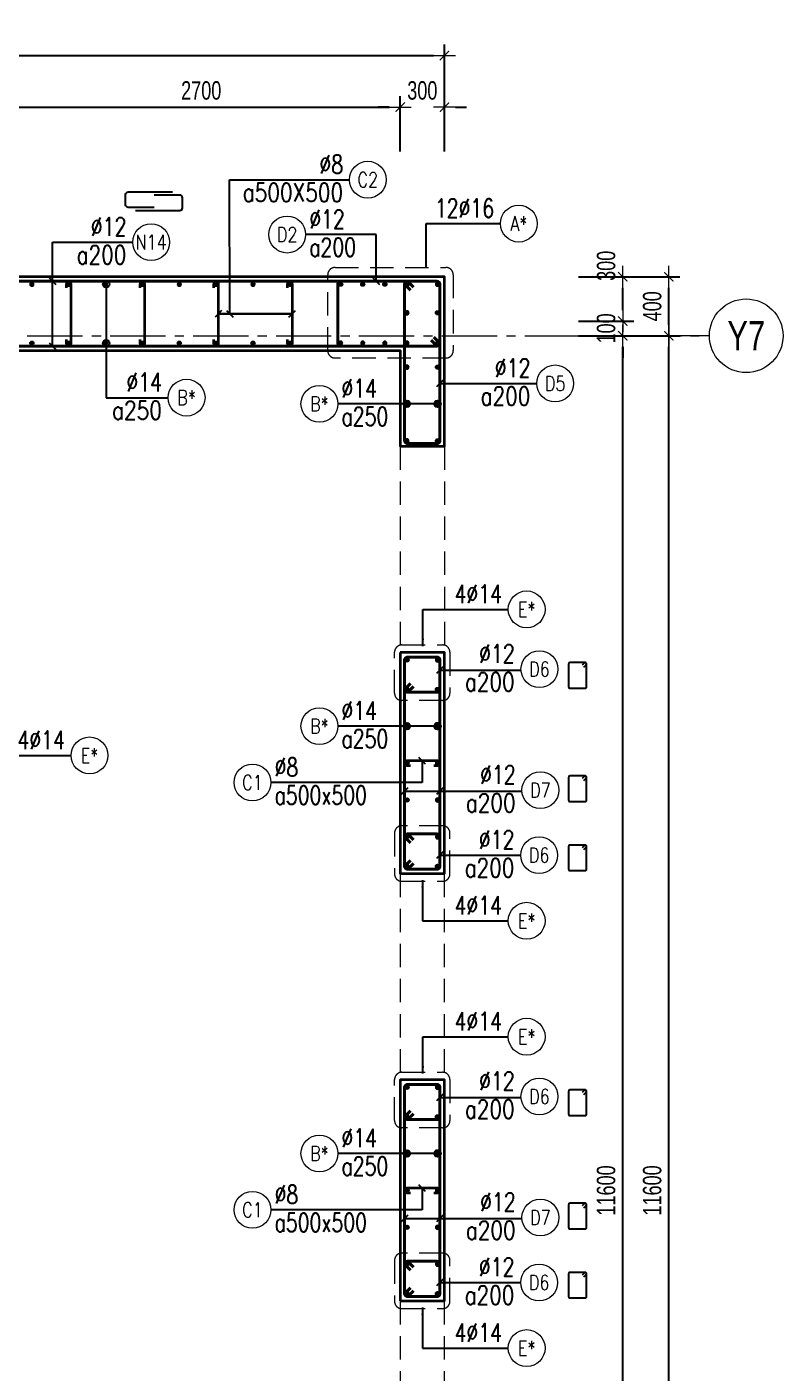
# Model space of a CAD drawing. Header units: millimetres. Extents: x 988833 to 1318015, y -9365 to 47591.
# Drawn here: x 1150008 to 1155138, y 37970 to 47106 of the extents above; entities that cross this region are included whole.
import ezdxf
from ezdxf.enums import TextEntityAlignment as Align

# ---------------------------------------------------------------- set-up
doc = ezdxf.new("R2010")
doc.units = ezdxf.units.MM
doc.header["$MEASUREMENT"] = 0
doc.linetypes.add('HIDDEN2', pattern=[4.7625, 3.175, -1.5875])
doc.linetypes.add('OF_Grid_1$0$CENTER2', pattern=[1.125, 0.75, -0.125, 0.125, -0.125])
doc.layers.get('0').update_dxf_attribs({"lineweight": 20})
doc.layers.get('Defpoints').update_dxf_attribs({"color": 151, "lineweight": 9})
for name, color, linetype, lineweight in [('KC-LEADER', 153, 'Continuous', 18), ('KC-THEP', 6, 'Continuous', 40), ('NDC_S_BEAM', 3, 'HIDDEN2', 20), ('NDC_S_DIM', 1, 'Continuous', 15), ('NDC_S_HIDDEN', 8, 'HIDDEN2', 13), ('NDC_S_LEADER', 1, 'Continuous', 15), ('NDC_S_REBAR', 4, 'Continuous', 35), ('NDC_S_STIRRUP', 4, 'Continuous', 40), ('NDC_S_VN TEXT', 7, 'Continuous', 20), ('NDC_S_WALL', 6, 'Continuous', 35), ('OF_Grid_1$0$NDC_S_AXIS', 5, 'OF_Grid_1$0$CENTER2', 13), ('OF_Grid_1$0$NDC_S_SYMBOL', 1, 'Continuous', 15), ('OF_Grid_1$0$NDC_S_TEXT SYMBOL', 7, 'Continuous', 20)]:
    doc.layers.add(name, color=color, linetype=linetype, lineweight=lineweight)
doc.layers.add('Leader', color=6, linetype='Continuous')
doc.layers.add('Ligature', color=1, linetype='Continuous')
doc.styles.add('NDC_ARIAL', font='arial.ttf', dxfattribs={"width": 0.85})
doc.styles.add('NDC_DIM', font='', dxfattribs={"width": 0.75})
doc.styles.add('NDC_EN TXT', font='romans.shx', dxfattribs={"width": 0.8})
doc.styles.add('OF_Grid_1$0$NDC_ANNO', font='', dxfattribs={"width": 0.8})
doc.styles.get('NDC_DIM').set_extended_font_data('Dotum')
doc.styles.get('OF_Grid_1$0$NDC_ANNO').set_extended_font_data('Dotum')
doc.dimstyles.new('NDC_1-50', dxfattribs={"dimscale": 50, "dimtxt": 2.5, "dimasz": 1, "dimexe": 1.5, "dimexo": 0, "dimgap": 0.8, "dimtad": 1, "dimdec": 0, "dimdsep": 46, "dimtxsty": 'NDC_ARIAL', "dimblk": 'DIMMARK', "dimcen": 49999.938995, "dimdle": 1.5, "dimclrd": 1, "dimclre": 1, "dimclrt": 3, "dimadec": 0, "dimazin": 0, "dimtfac": 1, "dimtdec": 0, "dimtix": 1, "dimtmove": 2, "dimatfit": 3, "dimfxl": 1, "dimarcsym": 0})
doc.dimstyles.new('NDC_dim_25', dxfattribs={"dimscale": 25, "dimtxt": 2.5, "dimasz": 1.5, "dimexe": 1.5, "dimexo": 2.5, "dimgap": 1, "dimtad": 1, "dimdec": 0, "dimzin": 0, "dimdsep": 46, "dimtxsty": 'NDC_DIM', "dimblk": 'DIMMARK', "dimcen": 0.09, "dimdle": 1.2, "dimclrd": 1, "dimclre": 1, "dimclrt": 3, "dimadec": 0, "dimazin": 0, "dimtfac": 1, "dimtdec": 0, "dimtix": 1, "dimtofl": 0, "dimtmove": 0, "dimatfit": 3, "dimfxl": 6, "dimfxlon": 1, "dimtolj": 1, "dimtzin": 0, "dimarcsym": 0})
doc.dimstyles.new('NDC_dim_30', dxfattribs={"dimscale": 30, "dimtxt": 2.5, "dimasz": 1.5, "dimexe": 1.5, "dimexo": 2.5, "dimgap": 1, "dimtad": 1, "dimdec": 0, "dimzin": 0, "dimdsep": 46, "dimtxsty": 'NDC_DIM', "dimblk": 'DIMMARK', "dimcen": 0.09, "dimdle": 1.2, "dimclrd": 1, "dimclre": 1, "dimclrt": 3, "dimadec": 0, "dimazin": 0, "dimtfac": 1, "dimtdec": 0, "dimtix": 1, "dimtofl": 0, "dimtmove": 0, "dimatfit": 3, "dimfxl": 6, "dimfxlon": 1, "dimtolj": 1, "dimtzin": 0, "dimarcsym": 0})
doc.dimstyles.new('NDC_dim_50', dxfattribs={"dimscale": 50, "dimtxt": 2.5, "dimasz": 1.5, "dimexe": 1.5, "dimexo": 2.5, "dimgap": 1, "dimtad": 1, "dimdec": 0, "dimzin": 0, "dimdsep": 46, "dimtxsty": 'NDC_DIM', "dimblk": 'DIMMARK', "dimcen": 0.09, "dimdle": 1.2, "dimclrd": 1, "dimclre": 1, "dimclrt": 3, "dimadec": 0, "dimazin": 0, "dimtfac": 1, "dimtdec": 0, "dimtix": 1, "dimtofl": 0, "dimtmove": 0, "dimatfit": 3, "dimfxl": 6, "dimfxlon": 1, "dimtolj": 1, "dimtzin": 0, "dimarcsym": 0})

# ---------------------------------------------------------------- blocks, each defined once
blk = doc.blocks.new('DIMMARK')
at = {"layer": 'NDC_S_DIM', "color": 1}
blk.add_line((-1.5, 0), (1, 0), dxfattribs=at)
at = {"layer": 'NDC_S_DIM', "color": 2, "const_width": 0.1}
blk.add_lwpolyline([(-0.42, -0.42), (0.42, 0.42)], dxfattribs=at)
blk = doc.blocks.new('*U9')
blk.add_circle((2.5, 0), 2.5)
at = {"layer": 'NDC_S_VN TEXT', "color": 3, "style": 'NDC_EN TXT', "width": 0.75}
blk.add_attdef('DK2', text='', height=2.5, dxfattribs=at).set_placement((-0.85, 0.85), align=Align.RIGHT)
at = {"layer": 'NDC_S_VN TEXT', "color": 7, "style": 'NDC_EN TXT', "width": 0.8}
blk.add_attdef('SH3', text='', height=2, dxfattribs=at).set_placement((2.5, 0), align=Align.MIDDLE)
blk = doc.blocks.new('THEP')
at = {"layer": 'KC-LEADER', "color": 6}
blk.add_circle((0, 0), 14, dxfattribs=at)
at = {"layer": 'KC-THEP'}
for p, q in [((-14, 0), (14, 0)), ((9.9, 9.9), (-9.9, -9.9)), ((-9.9, 9.9), (9.9, -9.9)), ((0, 14), (0, -14))]:
    blk.add_line(p, q, dxfattribs=at)
blk = doc.blocks.new('*U10')
blk.add_circle((2.5, 0), 2.5)
at = {"layer": 'NDC_S_VN TEXT', "color": 3, "style": 'NDC_EN TXT'}
for tag, width, p in [('DK2', 0.75, (-0.85, 0.85)), ('KC2', 0.8, (-0.85, -2.97))]:
    blk.add_attdef(tag, text='', height=2.5, dxfattribs=dict(at, width=width)).set_placement(p, align=Align.RIGHT)
at = {"layer": 'NDC_S_VN TEXT', "color": 7, "style": 'NDC_EN TXT', "width": 0.8}
blk.add_attdef('SH3', text='', height=2, dxfattribs=at).set_placement((2.5, 0), align=Align.MIDDLE)
blk = doc.blocks.new('*U666')
at = {"layer": 'KC-THEP', "xscale": -1, "rotation": 170.331435563619}
blk.add_blockref('THEP', (0, 200), dxfattribs=at)
at = {"layer": 'KC-THEP', "rotation": 9.668564436380946}
blk.add_blockref('THEP', (0, -200), dxfattribs=at)
blk = doc.blocks.new('*U665')
at = {"layer": 'NDC_S_HIDDEN', "color": 0, "linetype": 'ByBlock', "lineweight": -2, "transparency": 16777216}
for p in [(0, 0), (250, 0), (500, 0), (750, 0), (1000, 0), (1250, 0), (1500, 0), (1750, 0)]:
    blk.add_blockref('*U666', p, dxfattribs=at)
blk = doc.blocks.new('*U668')
at = {"layer": 'NDC_S_REBAR'}
blk.add_lwpolyline([(-15, 175), (-15, 200, -1), (15, 200), (15, -200, -1), (-15, -200), (-15, -175)], format="xyb", dxfattribs=at)
blk = doc.blocks.new('*U667')
at = {"layer": 'NDC_S_HIDDEN', "color": 0, "linetype": 'ByBlock', "lineweight": -2, "transparency": 16777216}
for p in [(0, 0), (500, 0), (1000, 0), (1500, 0)]:
    blk.add_blockref('*U668', p, dxfattribs=at)
blk = doc.blocks.new('*U11')
blk.add_circle((-2.5, 0), 2.5)
at = {"layer": 'NDC_S_VN TEXT', "color": 3, "style": 'NDC_EN TXT', "width": 0.75}
for tag, p in [('DK1', (0.5, 0.85)), ('KC1', (0.5, -2.97))]:
    blk.add_attdef(tag, p, '', height=2.5, dxfattribs=at)
at = {"layer": 'NDC_S_VN TEXT', "color": 7, "style": 'NDC_EN TXT', "width": 0.8}
blk.add_attdef('SH2', text='', height=2, dxfattribs=at).set_placement((-2.5, 0), align=Align.MIDDLE)
blk = doc.blocks.new('A$C72321851')
at = {"layer": 'Ligature'}
for points in [[(-60.9, -129.3), (-60.9, 170.9, -0.414214), (-43.3, 188.5), (25.8, 188.5, -0.414214), (43.4, 170.9), (43.4, -4.3)], [(-39.7, -4.3), (-39.7, -179.5, 0.414214), (-22.1, -197.1), (47, -197.1, 0.414214), (64.6, -179.5), (64.6, 120.7)]]:
    blk.add_lwpolyline(points, format="xyb", dxfattribs=at)
blk = doc.blocks.new('*D710')
at = {"layer": 'Defpoints', "color": 0, "ltscale": 200, "transparency": 16777216}
for p in [(1152840.5, 46911), (1146040.3, 44788), (1152840.5, 44158.3)]:
    blk.add_point(p, dxfattribs=at)
at = {"layer": 'NDC_S_DIM', "color": 1, "lineweight": -2, "ltscale": 200, "transparency": 16777216}
for p, q in [((1146040.3, 46611), (1146040.3, 46986)), ((1152840.5, 46611), (1152840.5, 46986)), ((1146115.3, 46911), (1152765.5, 46911))]:
    blk.add_line(p, q, dxfattribs=at)
at = {"layer": 'NDC_S_DIM', "color": 1, "lineweight": -2, "ltscale": 200, "transparency": 16777216, "xscale": 75, "yscale": 75, "zscale": 75, "rotation": 180}
blk.add_blockref('DIMMARK', (1146040.3, 46911), dxfattribs=at)
at = {"layer": 'NDC_S_DIM', "color": 1, "lineweight": -2, "ltscale": 200, "transparency": 16777216, "xscale": 75, "yscale": 75, "zscale": 75}
blk.add_blockref('DIMMARK', (1152840.5, 46911), dxfattribs=at)
at = {"layer": 'NDC_S_DIM', "color": 3, "ltscale": 200, "transparency": 16777216, "insert": (1149440.4, 47023.5), "char_height": 125, "attachment_point": 5, "style": 'NDC_DIM'}
blk.add_mtext('\\A1;6800', dxfattribs=at)
blk = doc.blocks.new('*D718')
at = {"layer": 'Defpoints', "color": 0, "transparency": 16777216}
for p in [(1152210.2, 45009.5), (1154050.2, 45009.5), (1152100.8, 33409.5)]:
    blk.add_point(p, dxfattribs=at)
at = {"layer": 'NDC_S_DIM', "color": 1, "lineweight": -2, "transparency": 16777216}
for p, q in [((1153750.2, 45009.5), (1154125.2, 45009.5)), ((1154050.2, 33484.5), (1154050.2, 44934.5)), ((1153750.2, 33409.5), (1154125.2, 33409.5))]:
    blk.add_line(p, q, dxfattribs=at)
at = {"layer": 'NDC_S_DIM', "color": 1, "lineweight": -2, "transparency": 16777216, "xscale": 75, "yscale": 75, "zscale": 75}
for p, rotation in [((1154050.2, 45009.5), 90), ((1154050.2, 33409.5), 270)]:
    blk.add_blockref('DIMMARK', p, dxfattribs=dict(at, rotation=rotation))
at = {"layer": 'NDC_S_DIM', "color": 3, "transparency": 16777216, "insert": (1153937.6, 39209.5), "char_height": 125, "attachment_point": 5, "rotation": 90, "style": 'NDC_DIM'}
blk.add_mtext('\\A1;11600', dxfattribs=at)
blk = doc.blocks.new('*D719')
at = {"layer": 'Defpoints', "color": 0, "ltscale": 200, "transparency": 16777216}
for p in [(1152539.5, 45109.5), (1154050.2, 45109.5), (1152210.2, 45009.5)]:
    blk.add_point(p, dxfattribs=at)
at = {"layer": 'NDC_S_DIM', "color": 1, "lineweight": -2, "ltscale": 200, "transparency": 16777216}
for p, q in [((1154050.2, 45184.5), (1154050.2, 45259.5)), ((1153750.2, 45109.5), (1154125.2, 45109.5)), ((1153750.2, 45009.5), (1154125.2, 45009.5)), ((1154050.2, 44934.5), (1154050.2, 44859.5))]:
    blk.add_line(p, q, dxfattribs=at)
at = {"layer": 'NDC_S_DIM', "color": 1, "lineweight": -2, "ltscale": 200, "transparency": 16777216, "xscale": 75, "yscale": 75, "zscale": 75}
for p, rotation in [((1154050.2, 45109.5), 270), ((1154050.2, 45009.5), 90)]:
    blk.add_blockref('DIMMARK', p, dxfattribs=dict(at, rotation=rotation))
at = {"layer": 'NDC_S_DIM', "color": 3, "ltscale": 200, "transparency": 16777216, "insert": (1153937.6, 45059.5), "char_height": 125, "attachment_point": 5, "rotation": 90, "style": 'NDC_DIM'}
blk.add_mtext('\\A1;100', dxfattribs=at)
blk = doc.blocks.new('*D720')
at = {"layer": 'Defpoints', "color": 0, "ltscale": 200, "transparency": 16777216}
for p in [(1152839.5, 45409.5), (1154050.2, 45409.5), (1152539.5, 45109.5)]:
    blk.add_point(p, dxfattribs=at)
at = {"layer": 'NDC_S_DIM', "color": 1, "lineweight": -2, "ltscale": 200, "transparency": 16777216}
for p, q in [((1153750.2, 45409.5), (1154125.2, 45409.5)), ((1154050.2, 45184.5), (1154050.2, 45334.5)), ((1153750.2, 45109.5), (1154125.2, 45109.5))]:
    blk.add_line(p, q, dxfattribs=at)
at = {"layer": 'NDC_S_DIM', "color": 1, "lineweight": -2, "ltscale": 200, "transparency": 16777216, "xscale": 75, "yscale": 75, "zscale": 75}
for p, rotation in [((1154050.2, 45409.5), 90), ((1154050.2, 45109.5), 270)]:
    blk.add_blockref('DIMMARK', p, dxfattribs=dict(at, rotation=rotation))
at = {"layer": 'NDC_S_DIM', "color": 3, "ltscale": 200, "transparency": 16777216, "insert": (1153937.6, 45484.5), "char_height": 125, "attachment_point": 5, "rotation": 90, "style": 'NDC_DIM'}
blk.add_mtext('\\A1;300', dxfattribs=at)
blk = doc.blocks.new('*D695')
at = {"layer": 'Defpoints', "color": 0, "ltscale": 200, "transparency": 16777216}
for p in [(1152725.6, 45009.5), (1154362.8, 45009.5), (1152725.5, 33409.7)]:
    blk.add_point(p, dxfattribs=at)
at = {"layer": 'NDC_S_DIM', "color": 1, "lineweight": -2, "ltscale": 200, "transparency": 16777216}
for p, q in [((1154062.8, 45009.5), (1154437.8, 45009.5)), ((1154362.8, 33484.7), (1154362.8, 44934.5)), ((1154062.8, 33409.7), (1154437.8, 33409.7))]:
    blk.add_line(p, q, dxfattribs=at)
at = {"layer": 'NDC_S_DIM', "color": 1, "lineweight": -2, "ltscale": 200, "transparency": 16777216, "xscale": 75, "yscale": 75, "zscale": 75}
for p, rotation in [((1154362.8, 45009.5), 90), ((1154362.8, 33409.7), 270)]:
    blk.add_blockref('DIMMARK', p, dxfattribs=dict(at, rotation=rotation))
at = {"layer": 'NDC_S_DIM', "color": 3, "ltscale": 200, "transparency": 16777216, "insert": (1154250.2, 39209.6), "char_height": 125, "attachment_point": 5, "rotation": 90, "style": 'NDC_DIM'}
blk.add_mtext('\\A1;11600', dxfattribs=at)
blk = doc.blocks.new('*D696')
at = {"layer": 'Defpoints', "color": 0, "ltscale": 200, "transparency": 16777216}
for p in [(1152839.5, 45409.5), (1154362.8, 45409.5), (1152725.6, 45009.5)]:
    blk.add_point(p, dxfattribs=at)
at = {"layer": 'NDC_S_DIM', "color": 1, "lineweight": -2, "ltscale": 200, "transparency": 16777216}
for p, q in [((1154062.8, 45409.5), (1154437.8, 45409.5)), ((1154362.8, 45084.5), (1154362.8, 45334.5)), ((1154062.8, 45009.5), (1154437.8, 45009.5))]:
    blk.add_line(p, q, dxfattribs=at)
at = {"layer": 'NDC_S_DIM', "color": 1, "lineweight": -2, "ltscale": 200, "transparency": 16777216, "xscale": 75, "yscale": 75, "zscale": 75}
for p, rotation in [((1154362.8, 45409.5), 90), ((1154362.8, 45009.5), 270)]:
    blk.add_blockref('DIMMARK', p, dxfattribs=dict(at, rotation=rotation))
at = {"layer": 'NDC_S_DIM', "color": 3, "ltscale": 200, "transparency": 16777216, "insert": (1154250.2, 45209.5), "char_height": 125, "attachment_point": 5, "rotation": 90, "style": 'NDC_DIM'}
blk.add_mtext('\\A1;400', dxfattribs=at)
blk = doc.blocks.new('*U57')
at = {"layer": 'OF_Grid_1$0$NDC_S_SYMBOL'}
blk.add_line((-5, 0), (-9, 0), dxfattribs=at)
blk.add_circle((0, 0), 5, dxfattribs=at)
at = {"layer": 'OF_Grid_1$0$NDC_S_TEXT SYMBOL', "color": 7, "style": 'OF_Grid_1$0$NDC_ANNO', "width": 0.8}
blk.add_attdef('GRID', text='', height=4, rotation=90, dxfattribs=at).set_placement((0, 0), align=Align.MIDDLE)
blk = doc.blocks.new('*D671')
at = {"layer": 'Defpoints', "color": 0, "ltscale": 200, "transparency": 16777216}
for p in [(1152540.3, 46561.2), (1149840.3, 44858.2), (1152540.3, 44723.5)]:
    blk.add_point(p, dxfattribs=at)
at = {"layer": 'NDC_S_DIM', "color": 1, "lineweight": -2, "ltscale": 200, "transparency": 16777216}
for p, q in [((1149840.3, 46261.2), (1149840.3, 46636.2)), ((1152540.3, 46261.2), (1152540.3, 46636.2)), ((1149915.3, 46561.2), (1152465.3, 46561.2))]:
    blk.add_line(p, q, dxfattribs=at)
at = {"layer": 'NDC_S_DIM', "color": 1, "lineweight": -2, "ltscale": 200, "transparency": 16777216, "xscale": 75, "yscale": 75, "zscale": 75, "rotation": 180}
blk.add_blockref('DIMMARK', (1149840.3, 46561.2), dxfattribs=at)
at = {"layer": 'NDC_S_DIM', "color": 1, "lineweight": -2, "ltscale": 200, "transparency": 16777216, "xscale": 75, "yscale": 75, "zscale": 75}
blk.add_blockref('DIMMARK', (1152540.3, 46561.2), dxfattribs=at)
at = {"layer": 'NDC_S_DIM', "color": 3, "ltscale": 200, "transparency": 16777216, "insert": (1151190.3, 46673.8), "char_height": 125, "attachment_point": 5, "style": 'NDC_DIM'}
blk.add_mtext('\\A1;2700', dxfattribs=at)
blk = doc.blocks.new('*D672')
at = {"layer": 'Defpoints', "color": 0, "ltscale": 200, "transparency": 16777216}
for p in [(1152840.3, 46561.2), (1152540.3, 44723.5), (1152840.3, 44723.5)]:
    blk.add_point(p, dxfattribs=at)
at = {"layer": 'NDC_S_DIM', "color": 1, "lineweight": -2, "ltscale": 200, "transparency": 16777216}
for p, q in [((1152540.3, 46261.2), (1152540.3, 46636.2)), ((1152840.3, 46261.2), (1152840.3, 46636.2)), ((1152465.3, 46561.2), (1152390.3, 46561.2)), ((1152915.3, 46561.2), (1152990.3, 46561.2))]:
    blk.add_line(p, q, dxfattribs=at)
at = {"layer": 'NDC_S_DIM', "color": 1, "lineweight": -2, "ltscale": 200, "transparency": 16777216, "xscale": 75, "yscale": 75, "zscale": 75}
blk.add_blockref('DIMMARK', (1152540.3, 46561.2), dxfattribs=at)
at = {"layer": 'NDC_S_DIM', "color": 1, "lineweight": -2, "ltscale": 200, "transparency": 16777216, "xscale": 75, "yscale": 75, "zscale": 75, "rotation": 180}
blk.add_blockref('DIMMARK', (1152840.3, 46561.2), dxfattribs=at)
at = {"layer": 'NDC_S_DIM', "color": 3, "ltscale": 200, "transparency": 16777216, "insert": (1152690.3, 46673.8), "char_height": 125, "attachment_point": 5, "style": 'NDC_DIM'}
blk.add_mtext('\\A1;300', dxfattribs=at)

msp = doc.modelspace()

# ---------------------------------------------------------------- linework, layer by layer
at = {"layer": 'Ligature'}
for points in [[(1153785.5, 42761.7), (1153801.5, 42777.6, 0.668179), (1153795.7, 42791.6), (1153691.1, 42791.6, 0.414214), (1153682.9, 42783.4), (1153682.9, 42626.3, 0.414214), (1153691.1, 42618.1), (1153795.7, 42618.1, 0.414214), (1153803.9, 42626.3), (1153803.9, 42783.4, 0.668179), (1153789.9, 42789.2), (1153774, 42773.2)], [(1153785.5, 41992.5), (1153801.4, 42008.5, 0.668179), (1153795.7, 42022.4), (1153691, 42022.4, 0.414214), (1153682.9, 42014.3), (1153682.9, 41857.2, 0.414214), (1153691, 41849), (1153795.7, 41849, 0.414214), (1153803.8, 41857.2), (1153803.8, 42014.3, 0.668179), (1153789.9, 42020), (1153773.9, 42004.1)], [(1153785.5, 41523.9), (1153801.4, 41539.9, 0.668179), (1153795.7, 41553.8), (1153691, 41553.8, 0.414214), (1153682.9, 41545.7), (1153682.9, 41388.6, 0.414214), (1153691, 41380.4), (1153795.7, 41380.4, 0.414214), (1153803.8, 41388.6), (1153803.8, 41545.7, 0.668179), (1153789.9, 41551.5), (1153773.9, 41535.5)], [(1153785.5, 39861.7), (1153801.5, 39877.6, 0.668179), (1153795.7, 39891.6), (1153691.1, 39891.6, 0.414214), (1153682.9, 39883.4), (1153682.9, 39726.3, 0.414214), (1153691.1, 39718.1), (1153795.7, 39718.1, 0.414214), (1153803.9, 39726.3), (1153803.9, 39883.4, 0.668179), (1153789.9, 39889.2), (1153774, 39873.2)], [(1153785.5, 39092.5), (1153801.4, 39108.5, 0.668179), (1153795.7, 39122.4), (1153691, 39122.4, 0.414214), (1153682.9, 39114.3), (1153682.9, 38957.2, 0.414214), (1153691, 38949), (1153795.7, 38949, 0.414214), (1153803.8, 38957.2), (1153803.8, 39114.3, 0.668179), (1153789.9, 39120), (1153773.9, 39104.1)], [(1153785.5, 38623.9), (1153801.4, 38639.9, 0.668179), (1153795.7, 38653.8), (1153691, 38653.8, 0.414214), (1153682.9, 38645.7), (1153682.9, 38488.6, 0.414214), (1153691, 38480.4), (1153795.7, 38480.4, 0.414214), (1153803.8, 38488.6), (1153803.8, 38645.7, 0.668179), (1153789.9, 38651.5), (1153773.9, 38635.5)]]:
    msp.add_lwpolyline(points, format="xyb", dxfattribs=at)
at = {"layer": 'NDC_S_BEAM', "ltscale": 50}
for p, q in [((1152540.3, 44259.5), (1152540.3, 42859.5)), ((1152840.3, 44259.5), (1152840.3, 42859.5)), ((1152539.5, 41359.5), (1152539.5, 39959.5)), ((1152839.5, 41359.5), (1152839.5, 39959.5)), ((1152539.5, 38459.5), (1152539.5, 37059.5)), ((1152839.5, 38459.5), (1152839.5, 37059.5))]:
    msp.add_line(p, q, dxfattribs=at)
at = {"layer": 'NDC_S_HIDDEN', "ltscale": 50}
for points in [[(1152098.2, 45472.9), (1152850.4, 45472.9, -0.414214), (1152900.4, 45422.9), (1152900.4, 44908.8, -0.414214), (1152850.4, 44858.8), (1152098.2, 44858.8, -0.414214), (1152048.2, 44908.8), (1152048.2, 45422.9, -0.414214)], [(1152551.8, 42911.5), (1152827.7, 42911.5, -0.414214), (1152877.7, 42861.5), (1152877.7, 42584, -0.414214), (1152827.7, 42534), (1152551.8, 42534, -0.414214), (1152501.8, 42584), (1152501.8, 42861.5, -0.414214)], [(1152551.8, 41307.4), (1152827.7, 41307.4, 0.414214), (1152877.7, 41357.4), (1152877.7, 41634.9, 0.414214), (1152827.7, 41684.9), (1152551.8, 41684.9, 0.414214), (1152501.8, 41634.9), (1152501.8, 41357.4, 0.414214)], [(1152551.8, 40011.5), (1152827.7, 40011.5, -0.414214), (1152877.7, 39961.5), (1152877.7, 39684, -0.414214), (1152827.7, 39634), (1152551.8, 39634, -0.414214), (1152501.8, 39684), (1152501.8, 39961.5, -0.414214)], [(1152551.8, 38407.4), (1152827.7, 38407.4, 0.414214), (1152877.7, 38457.4), (1152877.7, 38734.9, 0.414214), (1152827.7, 38784.9), (1152551.8, 38784.9, 0.414214), (1152501.8, 38734.9), (1152501.8, 38457.4, 0.414214)]]:
    msp.add_lwpolyline(points, format="xyb", close=True, dxfattribs=at)
at = {"layer": 'NDC_S_REBAR'}
for points in [[(1152768, 42094.5), (1152793, 42094.5, 1), (1152793, 42124.5), (1152586, 42124.5, 1), (1152586, 42094.5), (1152611, 42094.5)], [(1152768, 39194.5), (1152793, 39194.5, 1), (1152793, 39224.5), (1152586, 39224.5, 1), (1152586, 39194.5), (1152611, 39194.5)]]:
    msp.add_lwpolyline(points, format="xyb", dxfattribs=at)
at = {"layer": 'NDC_S_STIRRUP'}
for points in [[(1152749.5, 44979.5), (1152789.5, 44939.5, 0.414214), (1152809.5, 44959.5), (1152809.5, 45359.5, 0.414214), (1152789.5, 45379.5), (1148640.6, 45379.5, 0.414214), (1148620.6, 45359.5), (1148620.6, 44959.5, 0.414214), (1148640.6, 44939.5), (1152789.5, 44939.5, 0.414214), (1152809.5, 44959.5), (1152769.5, 44999.5)], [(1152749.5, 44979.5), (1152789.5, 44939.5, 0.414214), (1152809.5, 44959.5), (1152809.5, 45359.5, 0.414214), (1152789.5, 45379.5), (1152136, 45379.5, 0.414214), (1152116, 45359.5), (1152116, 44959.5, 0.414214), (1152136, 44939.5), (1152789.5, 44939.5, 0.414214), (1152809.5, 44959.5), (1152769.5, 44999.5)], [(1152609.5, 45319.5), (1152569.5, 45359.5, -0.414214), (1152589.5, 45379.5), (1152789.5, 45379.5, -0.414214), (1152809.5, 45359.5), (1152809.5, 44298.1, -0.414214), (1152789.5, 44278.1), (1152589.5, 44278.1, -0.414214), (1152569.5, 44298.1), (1152569.5, 45359.5, -0.414214), (1152589.5, 45379.5), (1152629.5, 45339.5)], [(1152609.5, 41449.5), (1152569.5, 41409.5, 0.414214), (1152589.5, 41389.5), (1152789.5, 41389.5, 0.414214), (1152809.5, 41409.5), (1152809.5, 42809.5, 0.414214), (1152789.5, 42829.5), (1152589.5, 42829.5, 0.414214), (1152569.5, 42809.5), (1152569.5, 41409.5, 0.414214), (1152589.5, 41389.5), (1152629.5, 41429.5)], [(1152609.5, 42650), (1152569.5, 42610, 0.414214), (1152589.5, 42590), (1152789.5, 42590, 0.414214), (1152809.5, 42610), (1152809.5, 42809.5, 0.414214), (1152789.5, 42829.5), (1152589.5, 42829.5, 0.414214), (1152569.5, 42809.5), (1152569.5, 42610, 0.414214), (1152589.5, 42590), (1152629.5, 42630)], [(1152609.5, 41568.9), (1152569.5, 41608.9, -0.414214), (1152589.5, 41628.9), (1152789.5, 41628.9, -0.414214), (1152809.5, 41608.9), (1152809.5, 41409.5, -0.414214), (1152789.5, 41389.5), (1152589.5, 41389.5, -0.414214), (1152569.5, 41409.5), (1152569.5, 41608.9, -0.414214), (1152589.5, 41628.9), (1152629.5, 41588.9)], [(1152609.5, 38549.5), (1152569.5, 38509.5, 0.414214), (1152589.5, 38489.5), (1152789.5, 38489.5, 0.414214), (1152809.5, 38509.5), (1152809.5, 39909.5, 0.414214), (1152789.5, 39929.5), (1152589.5, 39929.5, 0.414214), (1152569.5, 39909.5), (1152569.5, 38509.5, 0.414214), (1152589.5, 38489.5), (1152629.5, 38529.5)], [(1152609.5, 39750), (1152569.5, 39710, 0.414214), (1152589.5, 39690), (1152789.5, 39690, 0.414214), (1152809.5, 39710), (1152809.5, 39909.5, 0.414214), (1152789.5, 39929.5), (1152589.5, 39929.5, 0.414214), (1152569.5, 39909.5), (1152569.5, 39710, 0.414214), (1152589.5, 39690), (1152629.5, 39730)], [(1152609.5, 38668.9), (1152569.5, 38708.9, -0.414214), (1152589.5, 38728.9), (1152789.5, 38728.9, -0.414214), (1152809.5, 38708.9), (1152809.5, 38509.5, -0.414214), (1152789.5, 38489.5), (1152589.5, 38489.5, -0.414214), (1152569.5, 38509.5), (1152569.5, 38708.9, -0.414214), (1152589.5, 38728.9), (1152629.5, 38688.9)]]:
    msp.add_lwpolyline(points, format="xyb", dxfattribs=at)
at = {"layer": 'NDC_S_WALL'}
for points in [[(1149840.3, 44909.5), (1152540.3, 44909.5), (1152540.3, 44259.5), (1152840.3, 44259.5), (1152840.3, 45409.5), (1152840.3, 45409.5), (1148591.4, 45409.5)], [(1152540.3, 42859.5), (1152540.3, 41359.5), (1152840.3, 41359.5), (1152840.3, 42859.5), (1152540.3, 42859.5)], [(1152540.3, 38459.5), (1152840.3, 38459.5), (1152840.3, 39959.5), (1152540.3, 39959.5), (1152540.3, 38459.5)]]:
    msp.add_lwpolyline(points, dxfattribs=at)
at = {"layer": 'OF_Grid_1$0$NDC_S_AXIS', "ltscale": 500}
msp.add_line((1135947.8, 45009.5), (1154568.4, 45009.5), dxfattribs=at)

# ---------------------------------------------------------------- block references
at = {"layer": 'KC-THEP'}
for p, rotation in [((1152136, 45359.5), 189.6685644363809), ((1152286, 45359.5), 189.6685644363809), ((1152436, 45359.5), 189.6685644363809), ((1152586, 45359.5), 189.6685644363809), ((1152793, 45165.6), 9.66856443638095), ((1152793, 44959.5), 9.66856443638095), ((1152793, 44796.7), 9.66856443638095), ((1152793, 44546.7), 9.66856443638095), ((1152793, 44296.7), 9.66856443638095), ((1152586, 42809.5), 189.6685644363809), ((1152793, 42609.5), 9.668564436380926), ((1152586, 42359.5), 189.6685644363809), ((1152586, 42109.5), 189.6685644363809), ((1152586, 41859.5), 189.6685644363809), ((1152586, 41609.5), 189.6685644363809), ((1152793, 41409.5), 9.668564436380946), ((1152586, 39909.5), 189.6685644363809), ((1152793, 39709.5), 9.668564436380926), ((1152586, 39459.5), 189.6685644363809), ((1152586, 39209.5), 189.6685644363809), ((1152586, 38959.5), 189.6685644363809), ((1152586, 38709.5), 189.6685644363809), ((1152793, 38509.5), 9.668564436380946)]:
    msp.add_blockref('THEP', p, dxfattribs=dict(at, rotation=rotation))
at = {"layer": 'KC-THEP', "xscale": -1}
for p, rotation in [((1152793, 45359.5), 170.331435563619), ((1152586, 45165.6), 350.3314355636191), ((1152136, 44959.5), 350.3314355636191), ((1152286, 44959.5), 350.3314355636191), ((1152436, 44959.5), 350.3314355636191), ((1152586, 44959.5), 350.3314355636191), ((1152586, 44796.7), 350.3314355636191), ((1152586, 44546.7), 350.3314355636191), ((1152586, 44296.7), 350.3314355636191), ((1152793, 42809.5), 170.331435563619), ((1152586, 42609.5), 350.3314355636191), ((1152793, 42359.5), 170.331435563619), ((1152793, 42109.5), 170.331435563619), ((1152793, 41859.5), 170.331435563619), ((1152793, 41609.5), 170.331435563619), ((1152586, 41409.5), 350.3314355636191), ((1152793, 39909.5), 170.331435563619), ((1152586, 39709.5), 350.3314355636191), ((1152793, 39459.5), 170.331435563619), ((1152793, 39209.5), 170.331435563619), ((1152793, 38959.5), 170.331435563619), ((1152793, 38709.5), 170.331435563619), ((1152586, 38509.5), 350.3314355636191)]:
    msp.add_blockref('THEP', p, dxfattribs=dict(at, rotation=rotation))
at = {"layer": 'Leader', "xscale": -1, "rotation": 270.0000000000001}
msp.add_blockref('A$C72321851', (1150874.7, 45920.8), dxfattribs=at)
at = {"layer": 'NDC_S_HIDDEN'}
for name, p in [('*U665', (1150041.3, 45159.5)), ('*U667', (1150291.3, 45159.5))]:
    msp.add_blockref(name, p, dxfattribs=at)
at = {"layer": 'NDC_S_VN TEXT', "xscale": 50, "yscale": 50, "zscale": 50}
for name, p, values in [('*U10', (1152195.5, 46068.8), {'SH3': 'C2', 'DK2': '%%c8', 'KC2': 'a500X500'}), ('*U11', (1151898.3, 45696.2), {'SH2': 'D2', 'DK1': '%%C12', 'KC1': 'a200'}), ('*U9', (1153219.9, 45770.7), {'SH3': 'A*', 'DK2': '12%%C16'}), ('*U10', (1150725.2, 45644.7), {'SH3': 'N14', 'DK2': '%%C12', 'KC2': 'a200'}), ('*U10', (1153466.2, 44686.3), {'SH3': 'D5', 'DK2': '%%C12', 'KC2': 'a200'}), ('*U10', (1150965.9, 44589.7), {'SH3': 'B*', 'DK2': '%%C14', 'KC2': 'a250'}), ('*U11', (1152117, 44547.9), {'SH2': 'B*', 'DK1': '%%C14', 'KC1': 'a250'}), ('*U9', (1153273.3, 43153), {'SH3': 'E*', 'DK2': '4%%C14'}), ('*U10', (1153359.7, 42747.3), {'SH3': 'D6', 'DK2': '%%c12', 'KC2': 'a200'}), ('*U11', (1152117, 42360.7), {'SH2': 'B*', 'DK1': '%%C14', 'KC1': 'a250'}), ('*U9', (1150307.4, 42162.1), {'SH3': 'E*', 'DK2': '4%%C14'}), ('*U11', (1151663, 41978.2), {'SH2': 'C1', 'DK1': '%%c8', 'KC1': 'a500x500'}), ('*U10', (1153366.2, 41925.6), {'SH3': 'D7', 'DK2': '%%c12', 'KC2': 'a200'}), ('*U10', (1153357.7, 41484.9), {'SH3': 'D6', 'DK2': '%%c12', 'KC2': 'a200'}), ('*U9', (1153273.3, 41039.9), {'SH3': 'E*', 'DK2': '4%%C14'}), ('*U9', (1153273.3, 40253), {'SH3': 'E*', 'DK2': '4%%C14'}), ('*U10', (1153359.7, 39847.3), {'SH3': 'D6', 'DK2': '%%c12', 'KC2': 'a200'}), ('*U11', (1152117, 39460.7), {'SH2': 'B*', 'DK1': '%%C14', 'KC1': 'a250'}), ('*U11', (1151663, 39078.2), {'SH2': 'C1', 'DK1': '%%c8', 'KC1': 'a500x500'}), ('*U10', (1153366.2, 39025.6), {'SH3': 'D7', 'DK2': '%%c12', 'KC2': 'a200'}), ('*U10', (1153357.7, 38584.9), {'SH3': 'D6', 'DK2': '%%c12', 'KC2': 'a200'}), ('*U9', (1153273.3, 38139.9), {'SH3': 'E*', 'DK2': '4%%C14'})]:
    msp.add_blockref(name, p, dxfattribs=at).add_auto_attribs(values)
at = {"layer": 'OF_Grid_1$0$NDC_S_AXIS'}
ref = msp.add_blockref('*U57', (1154887.8, 45009.7), dxfattribs=dict(at, xscale=50, yscale=50, zscale=50))
ref.add_attrib('GRID', 'Y7', dxfattribs={"layer": 'OF_Grid_1$0$NDC_S_TEXT SYMBOL', "color": 7, "height": 200, "style": 'OF_Grid_1$0$NDC_ANNO', "width": 0.8}).set_placement((1154887.8, 45009.7), align=Align.MIDDLE)

# ---------------------------------------------------------------- dimensions: what is measured, and where the dimension line sits
at = {"layer": 'NDC_S_DIM', "ltscale": 200}
for base, p1, p2, picture, middle in [((1152840.5, 46911), (1146040.3, 44788), (1152840.5, 44158.3), '*D710', (1149440.4, 47023.5)), ((1152540.3, 46561.2), (1149840.3, 44858.2), (1152540.3, 44723.5), '*D671', (1151190.3, 46673.8)), ((1152840.3, 46561.2), (1152540.3, 44723.5), (1152840.3, 44723.5), '*D672', (1152690.3, 46673.8))]:
    dim = msp.add_linear_dim(base=base, p1=p1, p2=p2, dimstyle='NDC_dim_50', override={"dimtmove": 1}, dxfattribs=at)
    dim.commit()
    dim.dimension.update_dxf_attribs({"geometry": picture, "text_midpoint": middle})
dim = msp.add_linear_dim(base=(1154050.2, 45409.5), p1=(1152539.5, 45109.5), p2=(1152839.5, 45409.5), angle=90, dimstyle='NDC_dim_50', override={"dimtmove": 1}, dxfattribs=at)
dim.commit()
dim.dimension.update_dxf_attribs({"geometry": '*D720', "text_midpoint": (1154050.2, 45484.5), "dimtype": 160})
for base, p1, p2, picture, middle in [((1154362.8, 45409.5), (1152725.6, 45009.5), (1152839.5, 45409.5), '*D696', (1154250.2, 45209.5)), ((1154050.2, 45109.5), (1152210.2, 45009.5), (1152539.5, 45109.5), '*D719', (1153937.6, 45059.5)), ((1154362.8, 45009.5), (1152725.5, 33409.7), (1152725.6, 45009.5), '*D695', (1154250.2, 39209.6))]:
    dim = msp.add_linear_dim(base=base, p1=p1, p2=p2, angle=90, dimstyle='NDC_dim_50', override={"dimtmove": 1}, dxfattribs=at)
    dim.commit()
    dim.dimension.update_dxf_attribs({"geometry": picture, "text_midpoint": middle})
at = {"layer": 'NDC_S_DIM'}
dim = msp.add_linear_dim(base=(1154050.2, 45009.5), p1=(1152100.8, 33409.5), p2=(1152210.2, 45009.5), angle=90, dimstyle='NDC_dim_50', override={"dimtmove": 1}, dxfattribs=at)
dim.commit()
dim.dimension.update_dxf_attribs({"geometry": '*D718', "text_midpoint": (1153937.6, 39209.5)})

# ---------------------------------------------------------------- leaders
at = {"layer": 'NDC_S_LEADER'}
for points, dimstyle, override in [([(1151383.4, 45159.5), (1151382.6, 46068.8), (1152195.5, 46068.8)], 'NDC_dim_30', {"dimtad": 0, "dimldrblk": 'Oblique'}), ([(1152716.2, 45472.9), (1152716.2, 45770.7), (1153219.9, 45770.7)], 'NDC_dim_30', {"dimtad": 0}), ([(1152376.8, 45379.5), (1152376.8, 45696.2), (1151898.3, 45696.2)], 'NDC_dim_30', {"dimtad": 0, "dimldrblk": 'Oblique'}), ([(1150180.5, 44939.5), (1150180.5, 45644.6), (1150725.2, 45644.6)], 'NDC_dim_30', {"dimtad": 0, "dimldrblk": 'Oblique'}), ([(1150180.5, 45379.5), (1150180.5, 45644.6), (1150725.2, 45644.6)], 'NDC_dim_30', {"dimtad": 0, "dimldrblk": 'Oblique'}), ([(1150545.3, 45359.5), (1150545.3, 44589.6), (1150965.9, 44589.6)], 'NDC_dim_30', {"dimgap": 1, "dimtad": 0, "dimldrblk": 'Origin'}), ([(1151306.3, 45159.5), (1151806.3, 45159.5)], 'NDC_dim_30', {"dimtad": 0, "dimldrblk": 'Oblique'}), ([(1151806.3, 45159.5), (1151306.3, 45159.5)], 'NDC_dim_30', {"dimtad": 0, "dimldrblk": 'Oblique'}), ([(1150545.3, 44959.5), (1150545.3, 44589.6), (1150965.9, 44589.6)], 'NDC_dim_30', {"dimgap": 1, "dimtad": 0, "dimldrblk": 'Origin'}), ([(1152809.5, 44686.3), (1153466.2, 44686.3)], 'NDC_dim_30', {"dimtad": 0, "dimldrblk": 'Oblique'}), ([(1152793.3, 44548.4), (1152117, 44547.9)], 'NDC_dim_30', {"dimtad": 0, "dimldrblk": 'Origin'}), ([(1152585.7, 44548.1), (1152117, 44547.9)], 'NDC_dim_30', {"dimtad": 0, "dimldrblk": 'Origin'}), ([(1152694, 42904.1), (1152694, 43153), (1153275.6, 43153)], 'NDC_1-50', {"dimgap": 0.8, "dimtad": 0}), ([(1152809.5, 42741), (1153359.8, 42741)], 'NDC_dim_30', {"dimtad": 0, "dimldrblk": 'Oblique'}), ([(1152793.3, 42361.2), (1152117, 42360.7)], 'NDC_dim_30', {"dimtad": 0, "dimldrblk": 'Origin'}), ([(1152585.7, 42360.9), (1152117, 42360.7)], 'NDC_dim_30', {"dimtad": 0, "dimldrblk": 'Origin'}), ([(1149872.8, 42162.1), (1150307.4, 42162.1)], 'NDC_dim_25', {"dimgap": 1, "dimtad": 0}), ([(1152689.5, 42124.5), (1152689.5, 41978.5), (1151663, 41978.2)], 'NDC_dim_30', {"dimtad": 0, "dimldrblk": 'Oblique'}), ([(1152569.5, 41919.3), (1153366.3, 41919.3)], 'NDC_dim_30', {"dimtad": 0, "dimldrblk": 'Oblique'}), ([(1152809.5, 41919.3), (1153366.3, 41919.3)], 'NDC_dim_30', {"dimtad": 0, "dimldrblk": 'Oblique'}), ([(1152809.4, 41484.9), (1153359.8, 41484.9)], 'NDC_dim_30', {"dimtad": 0, "dimldrblk": 'Oblique'}), ([(1152691.6, 41316), (1152691.6, 41039.9), (1153273.2, 41039.9)], 'NDC_1-50', {"dimgap": 0.8, "dimtad": 0}), ([(1152694, 40004.1), (1152694, 40253), (1153275.6, 40253)], 'NDC_1-50', {"dimgap": 0.8, "dimtad": 0}), ([(1152809.5, 39841), (1153359.8, 39841)], 'NDC_dim_30', {"dimtad": 0, "dimldrblk": 'Oblique'}), ([(1152793.3, 39461.2), (1152117, 39460.7)], 'NDC_dim_30', {"dimtad": 0, "dimldrblk": 'Origin'}), ([(1152585.7, 39460.9), (1152117, 39460.7)], 'NDC_dim_30', {"dimtad": 0, "dimldrblk": 'Origin'}), ([(1152689.5, 39224.5), (1152689.5, 39078.5), (1151663, 39078.2)], 'NDC_dim_30', {"dimtad": 0, "dimldrblk": 'Oblique'}), ([(1152569.5, 39019.3), (1153366.3, 39019.3)], 'NDC_dim_30', {"dimtad": 0, "dimldrblk": 'Oblique'}), ([(1152809.5, 39019.3), (1153366.3, 39019.3)], 'NDC_dim_30', {"dimtad": 0, "dimldrblk": 'Oblique'}), ([(1152809.4, 38584.9), (1153359.8, 38584.9)], 'NDC_dim_30', {"dimtad": 0, "dimldrblk": 'Oblique'}), ([(1152691.6, 38416), (1152691.6, 38139.9), (1153273.2, 38139.9)], 'NDC_1-50', {"dimgap": 0.8, "dimtad": 0})]:
    msp.add_leader(points, dimstyle=dimstyle, override=override, dxfattribs=at)

doc.saveas('drawing.dxf')
